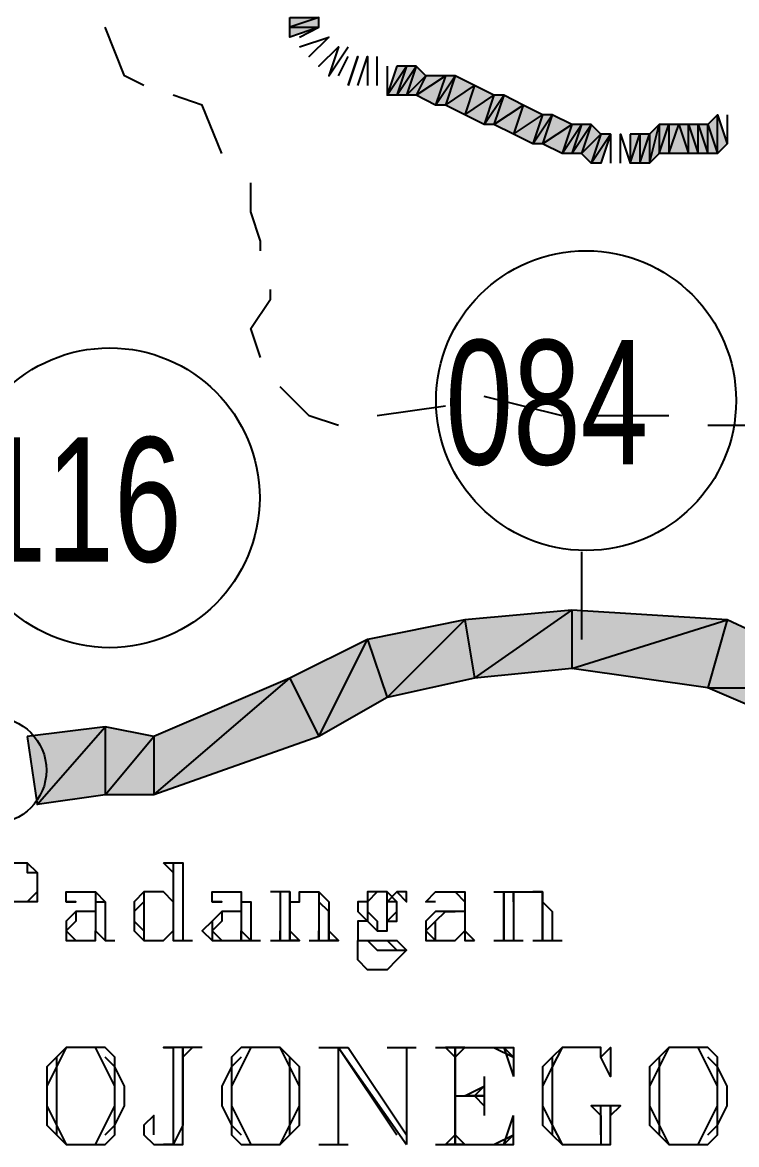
# Model space of a CAD drawing. Header units: millimetres. Extents: x 658 to 813, y 806 to 883.
# Drawn here: x 784.7313 to 784.9546, y 864.6703 to 865.0214 of the extents above; entities that cross this region are included whole.
import ezdxf

# ---------------------------------------------------------------- set-up
doc = ezdxf.new("R2010")
doc.units = ezdxf.units.MM
doc.header["$LTSCALE"] = 0.1
doc.linetypes.add('atContinuous2', pattern=[0])
for name, color, linetype in [('BATKAB', 7, 'Continuous'), ('KLEKTOR1', 7, 'Continuous'), ('KLEKTOR2', 7, 'Continuous'), ('LINK NAS BARU', 7, 'Continuous'), ('LINK SN', 7, 'Continuous'), ('SYMBOL', 7, 'Continuous'), ('TEXT', 8, 'Continuous'), ('zat_Mask_solid', 7, 'Continuous')]:
    doc.layers.add(name, color=color, linetype=linetype)
doc.styles.add('Style2', font='arial.ttf', dxfattribs={"height": 0.2})

msp = doc.modelspace()

# ---------------------------------------------------------------- hatches: boundary and pattern name
at = {"layer": 'KLEKTOR1'}
h = msp.add_hatch(color=7, dxfattribs=at)
h.paths.add_polyline_path([(784.86962, 864.83446), (784.87266, 864.81622), (784.90306, 864.8375)])
h.paths.add_polyline_path([(784.87266, 864.81622), (784.90306, 864.8375), (784.90306, 864.81926)], flags=17)
h = msp.add_hatch(color=7, dxfattribs=at)
h.paths.add_polyline_path([(784.77234, 864.79798), (784.77234, 864.77974), (784.8149, 864.81622)], flags=17)
h.paths.add_polyline_path([(784.77234, 864.77974), (784.8149, 864.81622), (784.82402, 864.79798)])
h = msp.add_hatch(color=7, dxfattribs=at)
h.paths.add_polyline_path([(784.73282, 864.79798), (784.73586, 864.7767), (784.75714, 864.80102)])
h.paths.add_polyline_path([(784.73586, 864.7767), (784.75714, 864.80102), (784.75714, 864.77974)], flags=17)
h = msp.add_hatch(color=7, dxfattribs=at)
h.paths.add_polyline_path([(784.75714, 864.80102), (784.75714, 864.77974), (784.77234, 864.79798)])
h.paths.add_polyline_path([(784.75714, 864.77974), (784.77234, 864.79798), (784.77234, 864.77974)], flags=17)
at = {"layer": 'KLEKTOR2'}
h = msp.add_hatch(color=7, dxfattribs=at)
h.paths.add_polyline_path([(784.8149, 865.02294), (784.82402, 865.02294), (784.8149, 865.0199)], flags=16)
h.paths.add_polyline_path([(784.82402, 865.02294), (784.8149, 865.0199), (784.82402, 865.0199)])
h = msp.add_hatch(color=7, dxfattribs=at)
h.paths.add_polyline_path([(784.84834, 865.00774), (784.8453, 864.99862), (784.85138, 865.00774)], flags=16)
h.paths.add_polyline_path([(784.8453, 864.99862), (784.85138, 865.00774), (784.84834, 864.99862)])
h = msp.add_hatch(color=7, dxfattribs=at)
h.paths.add_polyline_path([(784.85138, 865.00774), (784.84834, 864.99862), (784.85442, 865.00774)], flags=16)
h.paths.add_polyline_path([(784.84834, 864.99862), (784.85442, 865.00774), (784.85138, 864.99862)])
h = msp.add_hatch(color=7, dxfattribs=at)
h.paths.add_polyline_path([(784.85442, 865.00774), (784.85138, 864.99862), (784.85746, 865.0047)])
h.paths.add_polyline_path([(784.85138, 864.99862), (784.85746, 865.0047), (784.85442, 864.99862)], flags=17)
h = msp.add_hatch(color=7, dxfattribs=at)
h.paths.add_polyline_path([(784.85746, 865.0047), (784.85442, 864.99862), (784.86354, 865.0047)], flags=16)
h.paths.add_polyline_path([(784.85442, 864.99862), (784.86354, 865.0047), (784.8605, 864.99558)])
h = msp.add_hatch(color=7, dxfattribs=at)
h.paths.add_polyline_path([(784.86354, 865.0047), (784.8605, 864.99558), (784.86658, 865.0047)], flags=16)
h.paths.add_polyline_path([(784.8605, 864.99558), (784.86658, 865.0047), (784.86354, 864.99558)])
h = msp.add_hatch(color=7, dxfattribs=at)
h.paths.add_polyline_path([(784.87874, 864.99862), (784.8757, 864.9895), (784.88178, 864.99862)], flags=16)
h.paths.add_polyline_path([(784.8757, 864.9895), (784.88178, 864.99862), (784.87874, 864.9895)])
h = msp.add_hatch(color=7, dxfattribs=at)
h.paths.add_polyline_path([(784.89394, 864.99254), (784.8909, 864.98342), (784.89698, 864.99254)], flags=16)
h.paths.add_polyline_path([(784.8909, 864.98342), (784.89698, 864.99254), (784.89394, 864.98342)])
h = msp.add_hatch(color=7, dxfattribs=at)
h.paths.add_polyline_path([(784.94562, 864.98038), (784.94562, 864.9895), (784.94866, 864.98038)], flags=16)
h.paths.add_polyline_path([(784.94562, 864.9895), (784.94866, 864.98038), (784.94866, 864.99254)])
h = msp.add_hatch(color=7, dxfattribs=at)
h.paths.add_polyline_path([(784.90306, 864.9895), (784.90002, 864.98038), (784.9061, 864.9895)], flags=16)
h.paths.add_polyline_path([(784.90002, 864.98038), (784.9061, 864.9895), (784.90306, 864.98038)])
h = msp.add_hatch(color=7, dxfattribs=at)
h.paths.add_polyline_path([(784.9061, 864.9895), (784.90306, 864.98038), (784.90914, 864.9895)], flags=16)
h.paths.add_polyline_path([(784.90306, 864.98038), (784.90914, 864.9895), (784.9061, 864.98038)])
h = msp.add_hatch(color=7, dxfattribs=at)
h.paths.add_polyline_path([(784.92738, 864.98646), (784.92738, 864.97734), (784.93042, 864.9895)], flags=17)
h.paths.add_polyline_path([(784.92738, 864.97734), (784.93042, 864.9895), (784.93042, 864.98038)], flags=17)
h = msp.add_hatch(color=7, dxfattribs=at)
h.paths.add_polyline_path([(784.93042, 864.9895), (784.93042, 864.98038), (784.93346, 864.9895)], flags=16)
h.paths.add_polyline_path([(784.93042, 864.98038), (784.93346, 864.9895), (784.93346, 864.98038)])
h = msp.add_hatch(color=7, dxfattribs=at)
h.paths.add_polyline_path([(784.93346, 864.9895), (784.93346, 864.98038), (784.9365, 864.9895)], flags=16)
h.paths.add_polyline_path([(784.93346, 864.98038), (784.9365, 864.9895), (784.93954, 864.98038)])
h.paths.add_polyline_path([(784.9365, 864.9895), (784.93954, 864.98038), (784.93954, 864.9895)], flags=17)
h = msp.add_hatch(color=7, dxfattribs=at)
h.paths.add_polyline_path([(784.93954, 864.98038), (784.93954, 864.9895), (784.94258, 864.98038)], flags=16)
h.paths.add_polyline_path([(784.93954, 864.9895), (784.94258, 864.98038), (784.94258, 864.9895)])
h = msp.add_hatch(color=7, dxfattribs=at)
h.paths.add_polyline_path([(784.94258, 864.98038), (784.94258, 864.9895), (784.94562, 864.98038)], flags=16)
h.paths.add_polyline_path([(784.94258, 864.9895), (784.94562, 864.98038), (784.94562, 864.9895)])
h = msp.add_hatch(color=7, dxfattribs=at)
h.paths.add_polyline_path([(784.91218, 864.98646), (784.90914, 864.97734), (784.91522, 864.98646)], flags=16)
h.paths.add_polyline_path([(784.90914, 864.97734), (784.91522, 864.98646), (784.91218, 864.97734)])
h = msp.add_hatch(color=7, dxfattribs=at)
h.paths.add_polyline_path([(784.9213, 864.98646), (784.9213, 864.97734), (784.92434, 864.98646)], flags=16)
h.paths.add_polyline_path([(784.9213, 864.97734), (784.92434, 864.98646), (784.92434, 864.97734)])
h = msp.add_hatch(color=7, dxfattribs=at)
h.paths.add_polyline_path([(784.92434, 864.98646), (784.92434, 864.97734), (784.92738, 864.98646)], flags=16)
h.paths.add_polyline_path([(784.92434, 864.97734), (784.92738, 864.98646), (784.92738, 864.97734)])
at = {"layer": 'zat_Mask_solid'}
for points in [[(784.8149, 865.0199), (784.82402, 865.0199), (784.8149, 865.01686)], [(784.86658, 865.0047), (784.86354, 864.99558), (784.87266, 865.00166)], [(784.86354, 864.99558), (784.87266, 865.00166), (784.86962, 864.99254)], [(784.87266, 865.00166), (784.86962, 864.99254), (784.87874, 864.99862)], [(784.86962, 864.99254), (784.87874, 864.99862), (784.8757, 864.9895)], [(784.88178, 864.99862), (784.87874, 864.9895), (784.88786, 864.99558)], [(784.87874, 864.9895), (784.88786, 864.99558), (784.88482, 864.98646)], [(784.88786, 864.99558), (784.88482, 864.98646), (784.89394, 864.99254)], [(784.88482, 864.98646), (784.89394, 864.99254), (784.8909, 864.98342)], [(784.89698, 864.99254), (784.89394, 864.98342), (784.90306, 864.9895)], [(784.94866, 864.98038), (784.94866, 864.99254), (784.9517, 864.98342)], [(784.89394, 864.98342), (784.90306, 864.9895), (784.90002, 864.98038)], [(784.90914, 864.9895), (784.9061, 864.98038), (784.91218, 864.98646)], [(784.9061, 864.98038), (784.91218, 864.98646), (784.90914, 864.97734)], [(784.83922, 864.82838), (784.8453, 864.81014), (784.86962, 864.83446)], [(784.8453, 864.81014), (784.86962, 864.83446), (784.87266, 864.81622)], [(784.90306, 864.8375), (784.90306, 864.81926), (784.9517, 864.83446)], [(784.90306, 864.81926), (784.9517, 864.83446), (784.94562, 864.81318)], [(784.9517, 864.83446), (784.94562, 864.81318), (784.9973, 864.81318)], [(784.8149, 864.81622), (784.82402, 864.79798), (784.83922, 864.82838)], [(784.82402, 864.79798), (784.83922, 864.82838), (784.8453, 864.81014)], [(784.94562, 864.81318), (784.9973, 864.81318), (784.98818, 864.79494)]]:
    msp.add_hatch(color=7, dxfattribs=at).paths.add_polyline_path(points)

# ---------------------------------------------------------------- linework, layer by layer
at = {"layer": 'BATKAB', "color": 7}
for points in [[(784.7693, 865.00166), (784.76322, 865.0047), (784.75714, 865.0199)], [(784.79362, 864.98038), (784.78754, 864.99558), (784.77842, 864.99862)], [(784.80578, 864.94998), (784.80578, 864.95302), (784.80274, 864.96214), (784.80274, 864.96822), (784.80274, 864.97126)], [(784.80578, 864.91654), (784.80274, 864.92566), (784.80882, 864.93478), (784.80882, 864.93782)], [(784.8301, 864.89526), (784.82098, 864.8983), (784.81186, 864.90742)], [(784.86354, 864.90134), (784.84226, 864.8983)], [(784.90002, 864.8983), (784.8757, 864.90438)], [(784.93346, 864.8983), (784.90914, 864.8983)], [(784.9669, 864.89526), (784.94562, 864.89526)]]:
    msp.add_lwpolyline(points, dxfattribs=at)
at = {"layer": 'KLEKTOR1', "color": 7}
for points in [[(784.83922, 864.82838), (784.8453, 864.81014), (784.86962, 864.83446), (784.83922, 864.82838)], [(784.8453, 864.81014), (784.86962, 864.83446), (784.87266, 864.81622), (784.8453, 864.81014)], [(784.86962, 864.83446), (784.87266, 864.81622), (784.90306, 864.8375), (784.86962, 864.83446)], [(784.87266, 864.81622), (784.90306, 864.8375), (784.90306, 864.81926), (784.87266, 864.81622)], [(784.90306, 864.8375), (784.90306, 864.81926), (784.9517, 864.83446), (784.90306, 864.8375)], [(784.90306, 864.81926), (784.9517, 864.83446), (784.94562, 864.81318), (784.90306, 864.81926)], [(784.9517, 864.83446), (784.94562, 864.81318), (784.9973, 864.81318), (784.9517, 864.83446)], [(784.8149, 864.81622), (784.82402, 864.79798), (784.83922, 864.82838), (784.8149, 864.81622)], [(784.82402, 864.79798), (784.83922, 864.82838), (784.8453, 864.81014), (784.82402, 864.79798)], [(784.77234, 864.79798), (784.77234, 864.77974), (784.8149, 864.81622), (784.77234, 864.79798)], [(784.77234, 864.77974), (784.8149, 864.81622), (784.82402, 864.79798), (784.77234, 864.77974)], [(784.94562, 864.81318), (784.9973, 864.81318), (784.98818, 864.79494), (784.94562, 864.81318)], [(784.73282, 864.79798), (784.73586, 864.7767), (784.75714, 864.80102), (784.73282, 864.79798)], [(784.73586, 864.7767), (784.75714, 864.80102), (784.75714, 864.77974), (784.73586, 864.7767)], [(784.75714, 864.80102), (784.75714, 864.77974), (784.77234, 864.79798), (784.75714, 864.80102)], [(784.75714, 864.77974), (784.77234, 864.79798), (784.77234, 864.77974), (784.75714, 864.77974)]]:
    msp.add_lwpolyline(points, dxfattribs=at)
at = {"layer": 'KLEKTOR2', "color": 7}
for points in [[(784.8149, 865.02294), (784.82402, 865.02294), (784.8149, 865.0199), (784.8149, 865.02294)], [(784.82402, 865.02294), (784.8149, 865.0199), (784.82402, 865.0199), (784.82402, 865.02294)], [(784.8149, 865.0199), (784.82402, 865.0199), (784.8149, 865.01686), (784.8149, 865.0199)], [(784.81794, 865.01686), (784.82402, 865.0199)], [(784.81794, 865.01382), (784.82706, 865.01686), (784.82098, 865.01078), (784.82706, 865.01686)], [(784.8301, 865.01382), (784.82402, 865.00774), (784.8301, 865.01382), (784.82706, 865.0047), (784.83314, 865.01382)], [(784.8301, 865.0047), (784.83314, 865.01078)], [(784.83314, 865.00166), (784.83618, 865.01078), (784.83314, 865.00166)], [(784.83618, 865.00166), (784.83922, 865.01078), (784.83922, 865.00166)], [(784.84226, 865.00166), (784.84226, 865.01078)], [(784.8453, 865.00774), (784.8453, 864.99862)], [(784.84834, 865.00774), (784.8453, 864.99862), (784.85138, 865.00774), (784.84834, 865.00774)], [(784.8453, 864.99862), (784.85138, 865.00774), (784.84834, 864.99862), (784.8453, 864.99862)], [(784.85138, 865.00774), (784.84834, 864.99862), (784.85442, 865.00774), (784.85138, 865.00774)], [(784.84834, 864.99862), (784.85442, 865.00774), (784.85138, 864.99862), (784.84834, 864.99862)], [(784.85442, 865.00774), (784.85138, 864.99862), (784.85746, 865.0047), (784.85442, 865.00774)], [(784.85138, 864.99862), (784.85746, 865.0047), (784.85442, 864.99862), (784.85138, 864.99862)], [(784.85746, 865.0047), (784.85442, 864.99862), (784.86354, 865.0047), (784.85746, 865.0047)], [(784.85442, 864.99862), (784.86354, 865.0047), (784.8605, 864.99558), (784.85442, 864.99862)], [(784.86354, 865.0047), (784.8605, 864.99558), (784.86658, 865.0047), (784.86354, 865.0047)], [(784.8605, 864.99558), (784.86658, 865.0047), (784.86354, 864.99558), (784.8605, 864.99558)], [(784.86658, 865.0047), (784.86354, 864.99558), (784.87266, 865.00166), (784.86658, 865.0047)], [(784.86354, 864.99558), (784.87266, 865.00166), (784.86962, 864.99254), (784.86354, 864.99558)], [(784.87266, 865.00166), (784.86962, 864.99254), (784.87874, 864.99862), (784.87266, 865.00166)], [(784.86962, 864.99254), (784.87874, 864.99862), (784.8757, 864.9895), (784.86962, 864.99254)], [(784.87874, 864.99862), (784.8757, 864.9895), (784.88178, 864.99862), (784.87874, 864.99862)], [(784.8757, 864.9895), (784.88178, 864.99862), (784.87874, 864.9895), (784.8757, 864.9895)], [(784.88178, 864.99862), (784.87874, 864.9895), (784.88786, 864.99558), (784.88178, 864.99862)], [(784.87874, 864.9895), (784.88786, 864.99558), (784.88482, 864.98646), (784.87874, 864.9895)], [(784.88786, 864.99558), (784.88482, 864.98646), (784.89394, 864.99254), (784.88786, 864.99558)], [(784.88482, 864.98646), (784.89394, 864.99254), (784.8909, 864.98342), (784.88482, 864.98646)], [(784.89394, 864.99254), (784.8909, 864.98342), (784.89698, 864.99254), (784.89394, 864.99254)], [(784.8909, 864.98342), (784.89698, 864.99254), (784.89394, 864.98342), (784.8909, 864.98342)], [(784.89698, 864.99254), (784.89394, 864.98342), (784.90306, 864.9895), (784.89698, 864.99254)], [(784.94562, 864.9895), (784.94866, 864.98038), (784.94866, 864.99254), (784.94562, 864.9895)], [(784.94866, 864.98038), (784.94866, 864.99254), (784.9517, 864.98342), (784.94866, 864.98038)], [(784.9517, 864.99254), (784.9517, 864.98342)], [(784.89394, 864.98342), (784.90306, 864.9895), (784.90002, 864.98038), (784.89394, 864.98342)], [(784.90306, 864.9895), (784.90002, 864.98038), (784.9061, 864.9895), (784.90306, 864.9895)], [(784.90002, 864.98038), (784.9061, 864.9895), (784.90306, 864.98038), (784.90002, 864.98038)], [(784.9061, 864.9895), (784.90306, 864.98038), (784.90914, 864.9895), (784.9061, 864.9895)], [(784.90306, 864.98038), (784.90914, 864.9895), (784.9061, 864.98038), (784.90306, 864.98038)], [(784.90914, 864.9895), (784.9061, 864.98038), (784.91218, 864.98646), (784.90914, 864.9895)], [(784.92738, 864.98646), (784.92738, 864.97734), (784.93042, 864.9895), (784.92738, 864.98646)], [(784.92738, 864.97734), (784.93042, 864.9895), (784.93042, 864.98038), (784.92738, 864.97734)], [(784.93042, 864.9895), (784.93042, 864.98038), (784.93346, 864.9895), (784.93042, 864.9895)], [(784.93042, 864.98038), (784.93346, 864.9895), (784.93346, 864.98038), (784.93042, 864.98038)], [(784.93346, 864.9895), (784.93346, 864.98038), (784.9365, 864.9895), (784.93346, 864.9895)], [(784.93346, 864.98038), (784.9365, 864.9895), (784.93954, 864.98038), (784.93346, 864.98038)], [(784.9365, 864.9895), (784.93954, 864.98038), (784.93954, 864.9895), (784.9365, 864.9895)], [(784.93954, 864.98038), (784.93954, 864.9895), (784.94258, 864.98038), (784.93954, 864.98038)], [(784.93954, 864.9895), (784.94258, 864.98038), (784.94258, 864.9895), (784.93954, 864.9895)], [(784.94258, 864.98038), (784.94258, 864.9895), (784.94562, 864.98038), (784.94258, 864.98038)], [(784.94258, 864.9895), (784.94562, 864.98038), (784.94562, 864.9895), (784.94258, 864.9895)], [(784.94562, 864.98038), (784.94562, 864.9895), (784.94866, 864.98038), (784.94562, 864.98038)], [(784.9061, 864.98038), (784.91218, 864.98646), (784.90914, 864.97734), (784.9061, 864.98038)], [(784.91218, 864.98646), (784.90914, 864.97734), (784.91522, 864.98646), (784.91218, 864.98646)], [(784.90914, 864.97734), (784.91522, 864.98646), (784.91218, 864.97734), (784.90914, 864.97734)], [(784.91522, 864.98646), (784.91522, 864.97734)], [(784.91826, 864.97734), (784.91826, 864.98646), (784.9213, 864.97734)], [(784.9213, 864.98646), (784.9213, 864.97734), (784.92434, 864.98646), (784.9213, 864.98646)], [(784.9213, 864.97734), (784.92434, 864.98646), (784.92434, 864.97734), (784.9213, 864.97734)], [(784.92434, 864.98646), (784.92434, 864.97734), (784.92738, 864.98646), (784.92434, 864.98646)], [(784.92434, 864.97734), (784.92738, 864.98646), (784.92738, 864.97734), (784.92434, 864.97734)]]:
    msp.add_lwpolyline(points, dxfattribs=at)
at = {"layer": 'LINK NAS BARU', "color": 7}
msp.add_lwpolyline([(784.9061, 864.85574), (784.9061, 864.82838)], dxfattribs=at)
at = {"layer": 'LINK NAS BARU', "color": 7, "linetype": 'atContinuous2'}
msp.add_circle((784.90755, 864.90308), 0.0469, dxfattribs=at)
at = {"layer": 'LINK SN', "color": 7, "linetype": 'atContinuous2'}
msp.add_circle((784.75858, 864.87268), 0.0469, dxfattribs=at)
at = {"layer": 'SYMBOL', "color": 7, "linetype": 'atContinuous2'}
msp.add_circle((784.72215, 864.78742), 0.01664, dxfattribs=at)
at = {"layer": 'TEXT', "color": 7}
for points in [[(784.71762, 864.75846), (784.73282, 864.75846), (784.73586, 864.75542), (784.73586, 864.75238), (784.73586, 864.74934), (784.73586, 864.7463), (784.73282, 864.7463), (784.7237, 864.7463)], [(784.73282, 864.75846), (784.73282, 864.75542), (784.73586, 864.75542), (784.73586, 864.74934), (784.73282, 864.7463)], [(784.77538, 864.75846), (784.78146, 864.75846), (784.78146, 864.73414)], [(784.77538, 864.75846), (784.77842, 864.75542), (784.77538, 864.75846)], [(784.77842, 864.75846), (784.77842, 864.73414), (784.7845, 864.73414)], [(784.73586, 864.75542), (784.73586, 864.75238), (784.73586, 864.74934), (784.73586, 864.7463)], [(784.77842, 864.75542), (784.77842, 864.73414)], [(784.74498, 864.7463), (784.74802, 864.7463), (784.74498, 864.7463), (784.74498, 864.74934), (784.74802, 864.74934), (784.75106, 864.74934), (784.7541, 864.74934), (784.75714, 864.7463), (784.75714, 864.73718), (784.75714, 864.73414), (784.76018, 864.73414)], [(784.75106, 864.74934), (784.7541, 864.74934), (784.7541, 864.7463), (784.7541, 864.73718), (784.75714, 864.73414), (784.76018, 864.73414)], [(784.77842, 864.7463), (784.77538, 864.74934), (784.77234, 864.74934), (784.7693, 864.74934), (784.76626, 864.7463), (784.76626, 864.74326), (784.76626, 864.74022), (784.76626, 864.73718), (784.7693, 864.73414), (784.77234, 864.73414), (784.77538, 864.73414), (784.77842, 864.73718)], [(784.77234, 864.74934), (784.7693, 864.74934), (784.7693, 864.7463), (784.7693, 864.74326), (784.7693, 864.74022), (784.7693, 864.73718), (784.7693, 864.73414), (784.77234, 864.73414)], [(784.79058, 864.7463), (784.79362, 864.7463), (784.79058, 864.7463), (784.79058, 864.74934), (784.79362, 864.74934), (784.79666, 864.74934), (784.7997, 864.74934), (784.7997, 864.7463), (784.80274, 864.7463), (784.80274, 864.73718), (784.80274, 864.73414), (784.80578, 864.73414)], [(784.79666, 864.74934), (784.7997, 864.74934), (784.7997, 864.7463), (784.7997, 864.73718), (784.7997, 864.73414), (784.80578, 864.73414)], [(784.8149, 864.74934), (784.8149, 864.73414), (784.8149, 864.74934), (784.80882, 864.74934)], [(784.81186, 864.74934), (784.81186, 864.73414)], [(784.81186, 864.74934), (784.81186, 864.7463)], [(784.8149, 864.7463), (784.81794, 864.7463), (784.81794, 864.74934), (784.82098, 864.74934), (784.82402, 864.74934), (784.82706, 864.7463), (784.82706, 864.74326), (784.82706, 864.73414), (784.82706, 864.74326), (784.82402, 864.7463)], [(784.82402, 864.74934), (784.82402, 864.7463), (784.82402, 864.73414)], [(784.84226, 864.74934), (784.83922, 864.74934), (784.83922, 864.7463), (784.83618, 864.7463), (784.83618, 864.74326), (784.83922, 864.74022), (784.84226, 864.73718), (784.8453, 864.73718), (784.8453, 864.74022), (784.84834, 864.74022), (784.84834, 864.74326), (784.84834, 864.7463), (784.8453, 864.74934), (784.84226, 864.74934)], [(784.84226, 864.74934), (784.83922, 864.7463), (784.83922, 864.74326), (784.84226, 864.74022), (784.84226, 864.73718)], [(784.84834, 864.74934), (784.85138, 864.7463), (784.85138, 864.74934), (784.84834, 864.74934), (784.8453, 864.7463)], [(784.8453, 864.73718), (784.8453, 864.74022), (784.8453, 864.74326), (784.8453, 864.7463), (784.8453, 864.74934)], [(784.8605, 864.7463), (784.85746, 864.7463), (784.8605, 864.74934), (784.86658, 864.74934), (784.86962, 864.74934), (784.86962, 864.7463), (784.86962, 864.73718), (784.87266, 864.73414)], [(784.86658, 864.74934), (784.86962, 864.7463), (784.86962, 864.73718), (784.86962, 864.73414), (784.87266, 864.73414)], [(784.87874, 864.74934), (784.88482, 864.74934), (784.88482, 864.73414)], [(784.87874, 864.74934), (784.88178, 864.74934), (784.88178, 864.7463)], [(784.88178, 864.74934), (784.88178, 864.73414), (784.88178, 864.74934)], [(784.88482, 864.7463), (784.88482, 864.74934), (784.88786, 864.74934), (784.8909, 864.74934), (784.89394, 864.74934), (784.89394, 864.7463), (784.89698, 864.74326), (784.89698, 864.73414)], [(784.89394, 864.7463), (784.89394, 864.74326), (784.89394, 864.73414), (784.89394, 864.7463), (784.89394, 864.74934), (784.8909, 864.74934)], [(784.7541, 864.74326), (784.74802, 864.74326), (784.74498, 864.74022), (784.74498, 864.73718), (784.74498, 864.73414), (784.74802, 864.73414), (784.75106, 864.73414), (784.7541, 864.73414), (784.7541, 864.73718)], [(784.7541, 864.74326), (784.74802, 864.74326), (784.74802, 864.74022), (784.74498, 864.73718), (784.74802, 864.73414)], [(784.7541, 864.7463), (784.75714, 864.7463), (784.75714, 864.73718), (784.75714, 864.73414)], [(784.7693, 864.7463), (784.76626, 864.74326), (784.76626, 864.74022), (784.7693, 864.73718)], [(784.7997, 864.74326), (784.79362, 864.74326), (784.79058, 864.74022), (784.78754, 864.73718), (784.79058, 864.73414), (784.79362, 864.73414), (784.79666, 864.73414), (784.7997, 864.73414), (784.7997, 864.73718)], [(784.7997, 864.74326), (784.79362, 864.74326), (784.79362, 864.74022), (784.79058, 864.73718), (784.79362, 864.73414)], [(784.7997, 864.7463), (784.7997, 864.73718), (784.80274, 864.73414)], [(784.83922, 864.7463), (784.83922, 864.74326), (784.83922, 864.74022)], [(784.8453, 864.74022), (784.84834, 864.74326), (784.84834, 864.7463), (784.8453, 864.7463)], [(784.86962, 864.74326), (784.86658, 864.74326), (784.8605, 864.74326), (784.85746, 864.74022), (784.85746, 864.73718), (784.85746, 864.73414), (784.8605, 864.73414), (784.86658, 864.73414), (784.86962, 864.73718)], [(784.8605, 864.74022), (784.85746, 864.73718), (784.8605, 864.73414), (784.8605, 864.73718), (784.8605, 864.74022), (784.86354, 864.74326), (784.86658, 864.74326)], [(784.86962, 864.7463), (784.86962, 864.73718), (784.86962, 864.73414)], [(784.74498, 864.74022), (784.74498, 864.73718), (784.74498, 864.73414)], [(784.79058, 864.74022), (784.79058, 864.73718), (784.79058, 864.73414)], [(784.83922, 864.74022), (784.83618, 864.74022), (784.83618, 864.73718), (784.83618, 864.73414), (784.83922, 864.73414), (784.84226, 864.7311), (784.8453, 864.7311), (784.84834, 864.7311), (784.85138, 864.7311)], [(784.78146, 864.73718), (784.78146, 864.73414)], [(784.81186, 864.73414), (784.81186, 864.73718)], [(784.8149, 864.73718), (784.81794, 864.73414), (784.8149, 864.73414)], [(784.82402, 864.73414), (784.82402, 864.73718)], [(784.82706, 864.73718), (784.8301, 864.73414), (784.82706, 864.73414)], [(784.83618, 864.73718), (784.83618, 864.73414), (784.84226, 864.73414), (784.8453, 864.73414), (784.84834, 864.73414), (784.85138, 864.7311), (784.84834, 864.72806), (784.8453, 864.72502), (784.83922, 864.72502), (784.83618, 864.72806), (784.83618, 864.7311), (784.83618, 864.73414), (784.83922, 864.73414), (784.84226, 864.73414), (784.8453, 864.73414), (784.84834, 864.7311)], [(784.87874, 864.73414), (784.88178, 864.73414), (784.88178, 864.73718)], [(784.88482, 864.73718), (784.88482, 864.73414)], [(784.8909, 864.73414), (784.89394, 864.73414), (784.89394, 864.73718)], [(784.89698, 864.73718), (784.89698, 864.73414)], [(784.80882, 864.73414), (784.81794, 864.73414)], [(784.82098, 864.73414), (784.8301, 864.73414)], [(784.83922, 864.72502), (784.83618, 864.72806), (784.83618, 864.7311), (784.83618, 864.73414), (784.83922, 864.73414)], [(784.87874, 864.73414), (784.88786, 864.73414)], [(784.8909, 864.73414), (784.90002, 864.73414)], [(784.74802, 864.7007), (784.74498, 864.7007), (784.74194, 864.69766), (784.7389, 864.69462), (784.7389, 864.68854), (784.7389, 864.68246), (784.7389, 864.67638), (784.74194, 864.67334), (784.74498, 864.6703), (784.74802, 864.6703), (784.75106, 864.6703), (784.75714, 864.6703), (784.76018, 864.67334), (784.76018, 864.67638), (784.76322, 864.68246), (784.76322, 864.68854), (784.76018, 864.69462), (784.76018, 864.69766), (784.75714, 864.7007), (784.75106, 864.7007), (784.74802, 864.7007)], [(784.74194, 864.69766), (784.74194, 864.69462), (784.7389, 864.68854), (784.7389, 864.68246), (784.74194, 864.67638), (784.74194, 864.67334)], [(784.74802, 864.7007), (784.74498, 864.7007), (784.74194, 864.69462), (784.74194, 864.68854), (784.74194, 864.68246), (784.74194, 864.67638), (784.74498, 864.6703), (784.74802, 864.6703)], [(784.75106, 864.6703), (784.7541, 864.6703), (784.75714, 864.67638), (784.76018, 864.68246), (784.76018, 864.68854), (784.75714, 864.69462), (784.7541, 864.7007), (784.75106, 864.7007)], [(784.75714, 864.67334), (784.76018, 864.67638), (784.76018, 864.68246), (784.76018, 864.68854), (784.76018, 864.69462), (784.75714, 864.69766)], [(784.77234, 864.67334), (784.77234, 864.67638), (784.77234, 864.67942), (784.7693, 864.67638), (784.7693, 864.67334), (784.77234, 864.6703), (784.77538, 864.6703), (784.78146, 864.6703), (784.78146, 864.67638), (784.78146, 864.7007), (784.78146, 864.67638), (784.77842, 864.6703)], [(784.77842, 864.7007), (784.77842, 864.67638), (784.77842, 864.6703), (784.77538, 864.6703)], [(784.78754, 864.7007), (784.77538, 864.7007), (784.77842, 864.7007), (784.77842, 864.69766)], [(784.78146, 864.69766), (784.7845, 864.7007), (784.78146, 864.7007)], [(784.80578, 864.7007), (784.7997, 864.7007), (784.79666, 864.69766), (784.79666, 864.69462), (784.79362, 864.68854), (784.79362, 864.68246), (784.79666, 864.67638), (784.79666, 864.67334), (784.7997, 864.6703), (784.80578, 864.6703), (784.80882, 864.6703), (784.81186, 864.6703), (784.8149, 864.67334), (784.81794, 864.67638), (784.81794, 864.68246), (784.81794, 864.68854), (784.81794, 864.69462), (784.8149, 864.69766), (784.81186, 864.7007), (784.80882, 864.7007), (784.80578, 864.7007)], [(784.80578, 864.7007), (784.80274, 864.7007), (784.7997, 864.69462), (784.79666, 864.68854), (784.79666, 864.68246), (784.7997, 864.67638), (784.80274, 864.6703), (784.80578, 864.6703)], [(784.7997, 864.69766), (784.79666, 864.69462), (784.79666, 864.68854), (784.79666, 864.68246), (784.79666, 864.67638), (784.7997, 864.67334)], [(784.80882, 864.6703), (784.81186, 864.6703), (784.8149, 864.67638), (784.8149, 864.68246), (784.8149, 864.68854), (784.8149, 864.69462), (784.81186, 864.7007), (784.80882, 864.7007)], [(784.8149, 864.67334), (784.8149, 864.67638), (784.81794, 864.68246), (784.81794, 864.68854), (784.8149, 864.69462), (784.8149, 864.69766)], [(784.82402, 864.7007), (784.83314, 864.7007)], [(784.82706, 864.7007), (784.8301, 864.7007)], [(784.8301, 864.6703), (784.8301, 864.7007), (784.85138, 864.6703)], [(784.8301, 864.7007), (784.84834, 864.67334)], [(784.83314, 864.7007), (784.85138, 864.67334)], [(784.8453, 864.7007), (784.85442, 864.7007)], [(784.84834, 864.7007), (784.85138, 864.7007), (784.85442, 864.7007)], [(784.85138, 864.7007), (784.85138, 864.6703)], [(784.8605, 864.7007), (784.88482, 864.7007), (784.88482, 864.69158)], [(784.86658, 864.7007), (784.86354, 864.7007), (784.86658, 864.69766), (784.86962, 864.7007), (784.86658, 864.7007)], [(784.86658, 864.7007), (784.86658, 864.6703), (784.86658, 864.7007), (784.86658, 864.6703)], [(784.8757, 864.7007), (784.88482, 864.7007)], [(784.87874, 864.7007), (784.88482, 864.69766), (784.88178, 864.7007), (784.88482, 864.69158)], [(784.91218, 864.69766), (784.91522, 864.7007), (784.91522, 864.69158), (784.91218, 864.69766), (784.91218, 864.7007), (784.90914, 864.7007), (784.90306, 864.7007), (784.90002, 864.7007), (784.89698, 864.69766), (784.89394, 864.69462), (784.89394, 864.68854), (784.89394, 864.68246), (784.89394, 864.67638), (784.89698, 864.67334), (784.90002, 864.6703), (784.90306, 864.6703), (784.90914, 864.6703), (784.91218, 864.6703), (784.91522, 864.6703), (784.91522, 864.68246)], [(784.89698, 864.69766), (784.89698, 864.69462), (784.89394, 864.68854), (784.89394, 864.68246), (784.89698, 864.67638), (784.89698, 864.67334)], [(784.90306, 864.7007), (784.90002, 864.7007), (784.89698, 864.69462), (784.89698, 864.68854), (784.89698, 864.68246), (784.89698, 864.67638), (784.90002, 864.6703), (784.90306, 864.6703)], [(784.9365, 864.7007), (784.93346, 864.7007), (784.93042, 864.69766), (784.92738, 864.69462), (784.92738, 864.68854), (784.92738, 864.68246), (784.92738, 864.67638), (784.93042, 864.67334), (784.93346, 864.6703), (784.9365, 864.6703), (784.93954, 864.6703), (784.94562, 864.6703), (784.94866, 864.67334), (784.94866, 864.67638), (784.9517, 864.68246), (784.9517, 864.68854), (784.94866, 864.69462), (784.94866, 864.69766), (784.94562, 864.7007), (784.93954, 864.7007), (784.9365, 864.7007)], [(784.93042, 864.69766), (784.93042, 864.69462), (784.92738, 864.68854), (784.92738, 864.68246), (784.93042, 864.67638), (784.93042, 864.67334)], [(784.9365, 864.7007), (784.93346, 864.7007), (784.93042, 864.69462), (784.93042, 864.68854), (784.93042, 864.68246), (784.93042, 864.67638), (784.93346, 864.6703), (784.9365, 864.6703)], [(784.93954, 864.6703), (784.94258, 864.6703), (784.94562, 864.67638), (784.94866, 864.68246), (784.94866, 864.68854), (784.94562, 864.69462), (784.94258, 864.7007), (784.93954, 864.7007)], [(784.94562, 864.67334), (784.94866, 864.67638), (784.94866, 864.68246), (784.94866, 864.68854), (784.94866, 864.69462), (784.94562, 864.69766)], [(784.8757, 864.69158), (784.8757, 864.67942)], [(784.8757, 864.69158), (784.8757, 864.6855), (784.8757, 864.67942)], [(784.8757, 864.6855), (784.86962, 864.6855), (784.8757, 864.68854), (784.87266, 864.6855), (784.8757, 864.68246)], [(784.86658, 864.6855), (784.8757, 864.6855)], [(784.91522, 864.68246), (784.91522, 864.67942), (784.91826, 864.68246), (784.90914, 864.68246), (784.91218, 864.67942), (784.91218, 864.68246)], [(784.91218, 864.67942), (784.91218, 864.67334), (784.91218, 864.68246)], [(784.8605, 864.6703), (784.88482, 864.6703), (784.88482, 864.67942)], [(784.87874, 864.6703), (784.88482, 864.67334), (784.88178, 864.6703), (784.88482, 864.67942)], [(784.86658, 864.6703), (784.86354, 864.6703), (784.86658, 864.67334), (784.86962, 864.6703), (784.86658, 864.6703)], [(784.91218, 864.67334), (784.91218, 864.6703)], [(784.82402, 864.6703), (784.83314, 864.6703)], [(784.82706, 864.6703), (784.8301, 864.6703), (784.83314, 864.6703)], [(784.8757, 864.6703), (784.88482, 864.6703)]]:
    msp.add_lwpolyline(points, dxfattribs=at)

# ---------------------------------------------------------------- texts
at = {"layer": 'LINK NAS BARU', "color": 7, "style": 'Style2', "width": 0.7}
msp.add_text('084', height=0.038913, rotation=0.0006, dxfattribs=at).set_placement((784.86354, 864.8831))
at = {"layer": 'LINK SN', "color": 7, "style": 'Style2', "width": 0.7}
msp.add_text('116', height=0.038913, rotation=0.0006, dxfattribs=at).set_placement((784.71762, 864.8527))

doc.saveas('drawing.dxf')
